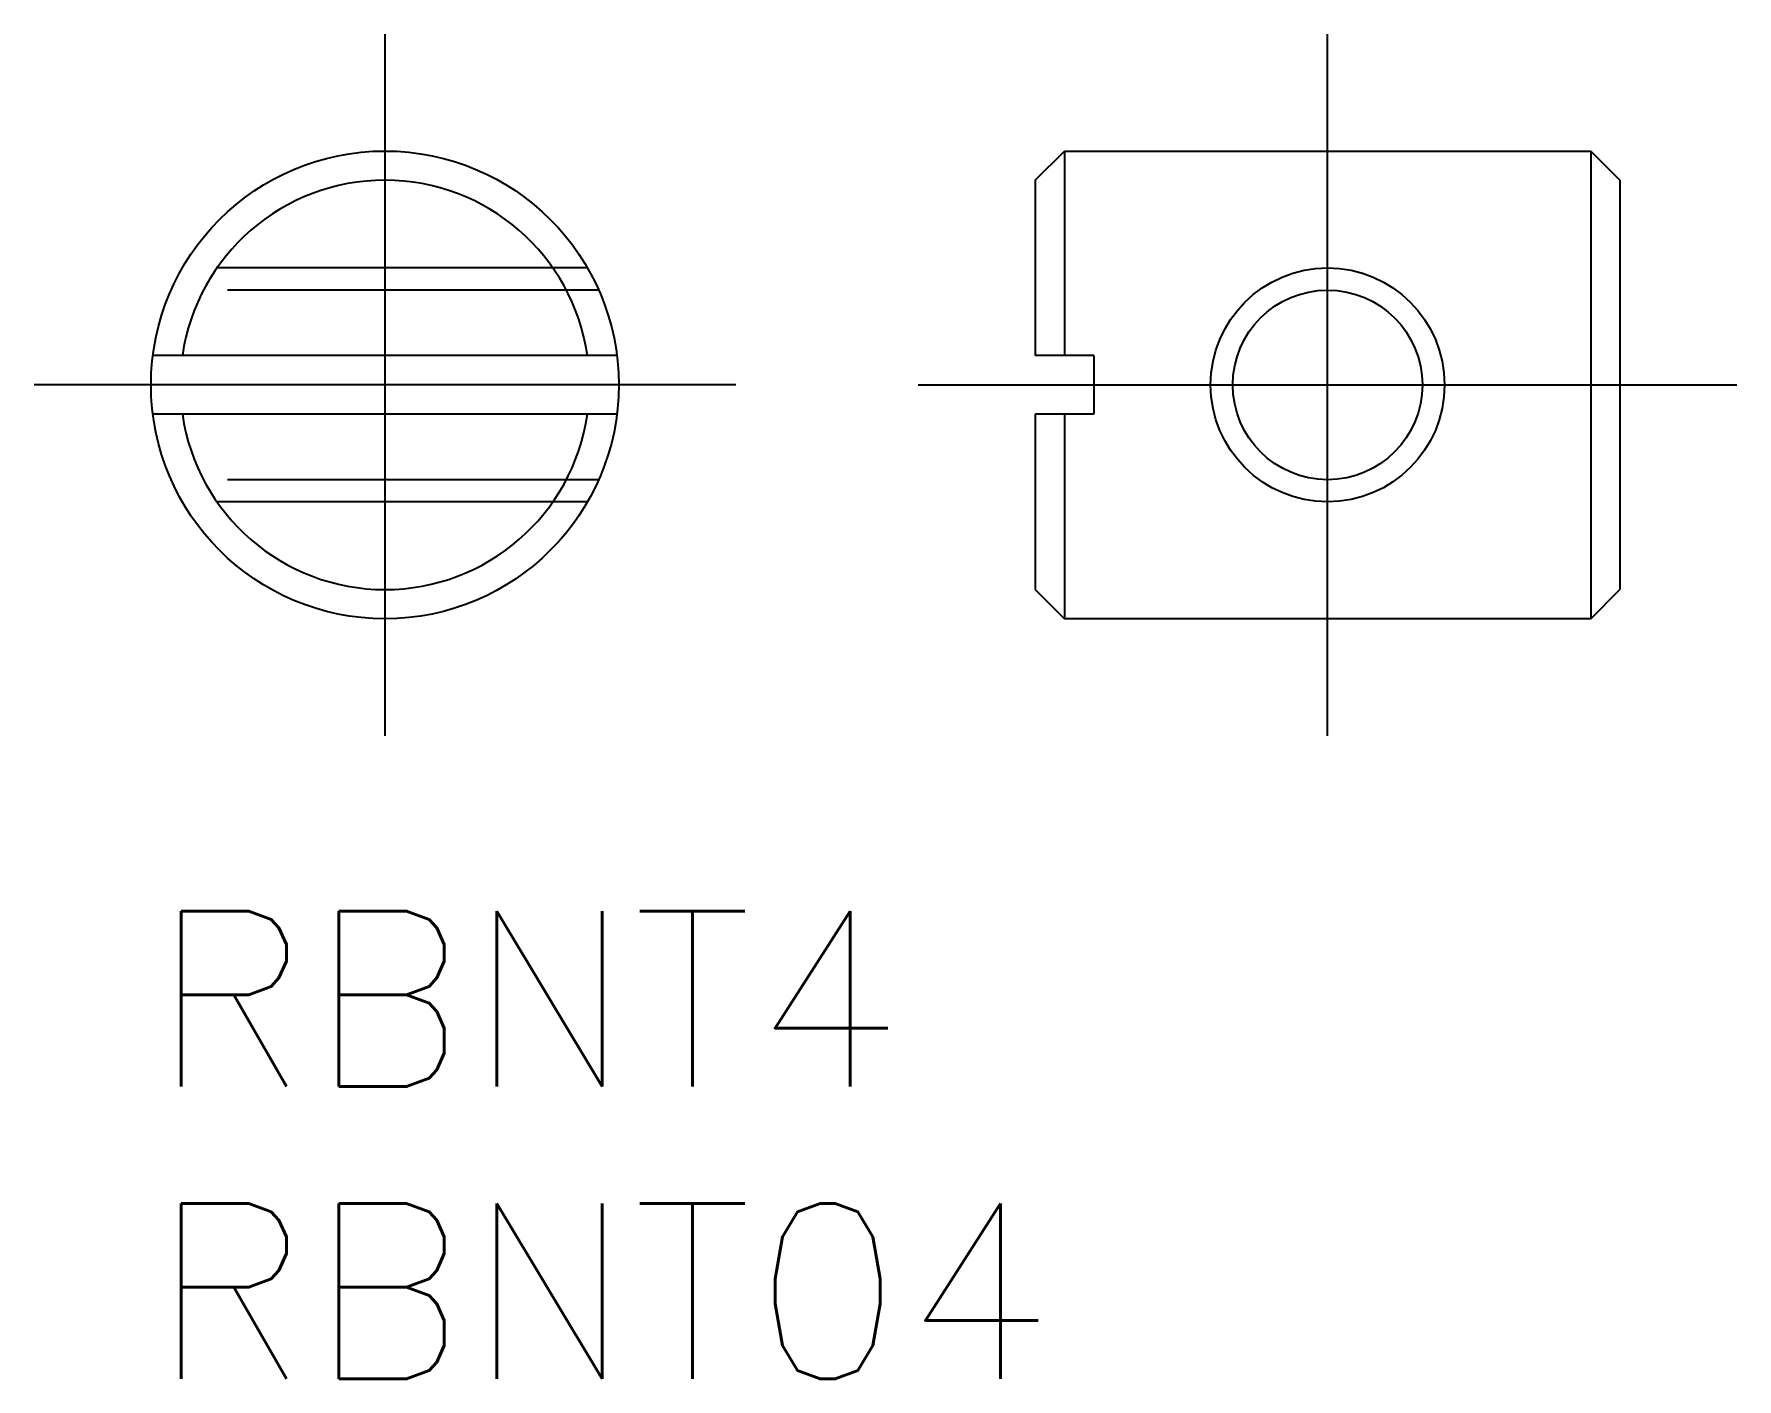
# Model space of a CAD drawing. Extents: x -2 to 27.1, y -8 to 15.
import ezdxf

# ---------------------------------------------------------------- set-up
doc = ezdxf.new("R2010")
doc.units = 0
doc.header["$LTSCALE"] = 0.5
doc.linetypes.add('CENTER', pattern=[50.8, 31.75, -6.35, 6.35, -6.35])
doc.linetypes.add('DASHED', pattern=[19.05, 12.7, -6.35])
for name, color, linetype in [('MSM_CENTER', 1, 'CENTER'), ('MSM_CONTINUOUS', 7, 'CONTINUOUS'), ('MSM_DASHED', 4, 'DASHED'), ('MSM_NARROW', 5, 'CONTINUOUS'), ('MSM_PART_NUMBER', 7, 'CONTINUOUS')]:
    doc.layers.add(name, color=color, linetype=linetype)
doc.styles.get("Standard").update_dxf_attribs({"font": 'txt.shx', "height": 1.5, "bigfont": 'bigfont.shx'})

msp = doc.modelspace()

# ---------------------------------------------------------------- linework, layer by layer
at = {"layer": 'MSM_CENTER'}
for p, q in [((4, 15), (4, 3)), ((20.12, 3), (20.12, 15)), ((10, 9), (-2, 9)), ((13.12, 9), (27.12, 9))]:
    msp.add_line(p, q, dxfattribs=at)
at = {"layer": 'MSM_CONTINUOUS'}
for p, q in [((15.12, 12.5), (15.62, 13)), ((15.62, 13), (24.62, 13)), ((15.62, 13), (15.62, 9.5)), ((24.62, 13), (25.12, 12.5)), ((24.62, 13), (24.62, 5)), ((15.12, 12.5), (15.12, 9.5)), ((25.12, 12.5), (25.12, 5.5)), ((7.969, 9.5), (0.031, 9.5)), ((16.12, 9.5), (15.12, 9.5)), ((16.12, 9.5), (16.12, 8.5)), ((7.969, 8.5), (0.031, 8.5)), ((16.12, 8.5), (15.12, 8.5)), ((15.12, 8.5), (15.12, 5.5)), ((15.62, 8.5), (15.62, 5)), ((15.12, 5.5), (15.62, 5)), ((24.62, 5), (25.12, 5.5)), ((24.62, 5), (15.62, 5))]:
    msp.add_line(p, q, dxfattribs=at)
for centre, radius in [((4, 9), 4), ((20.12, 9), 1.621)]:
    msp.add_circle(centre, radius, dxfattribs=at)
for start, end in [(8.2132, 171.7868), (188.2132, 351.7868)]:
    msp.add_arc((4, 9), 3.5, start, end, dxfattribs=at)
at = {"layer": 'MSM_DASHED'}
for p, q in [((7.464, 11), (0.536, 11)), ((7.657, 10.621), (0.343, 10.621)), ((7.657, 7.379), (0.343, 7.379)), ((7.464, 7), (0.536, 7))]:
    msp.add_line(p, q, dxfattribs=at)
at = {"layer": 'MSM_NARROW'}
msp.add_circle((20.12, 9), 2, dxfattribs=at)

# ---------------------------------------------------------------- texts
at = {"layer": 'MSM_PART_NUMBER', "linetype": 'CONTINUOUS'}
for s, p in [('RBNT4', (0, -3)), ('RBNT04', (0, -8))]:
    msp.add_text(s, height=3, dxfattribs=at).set_placement(p)

doc.saveas('drawing.dxf')
